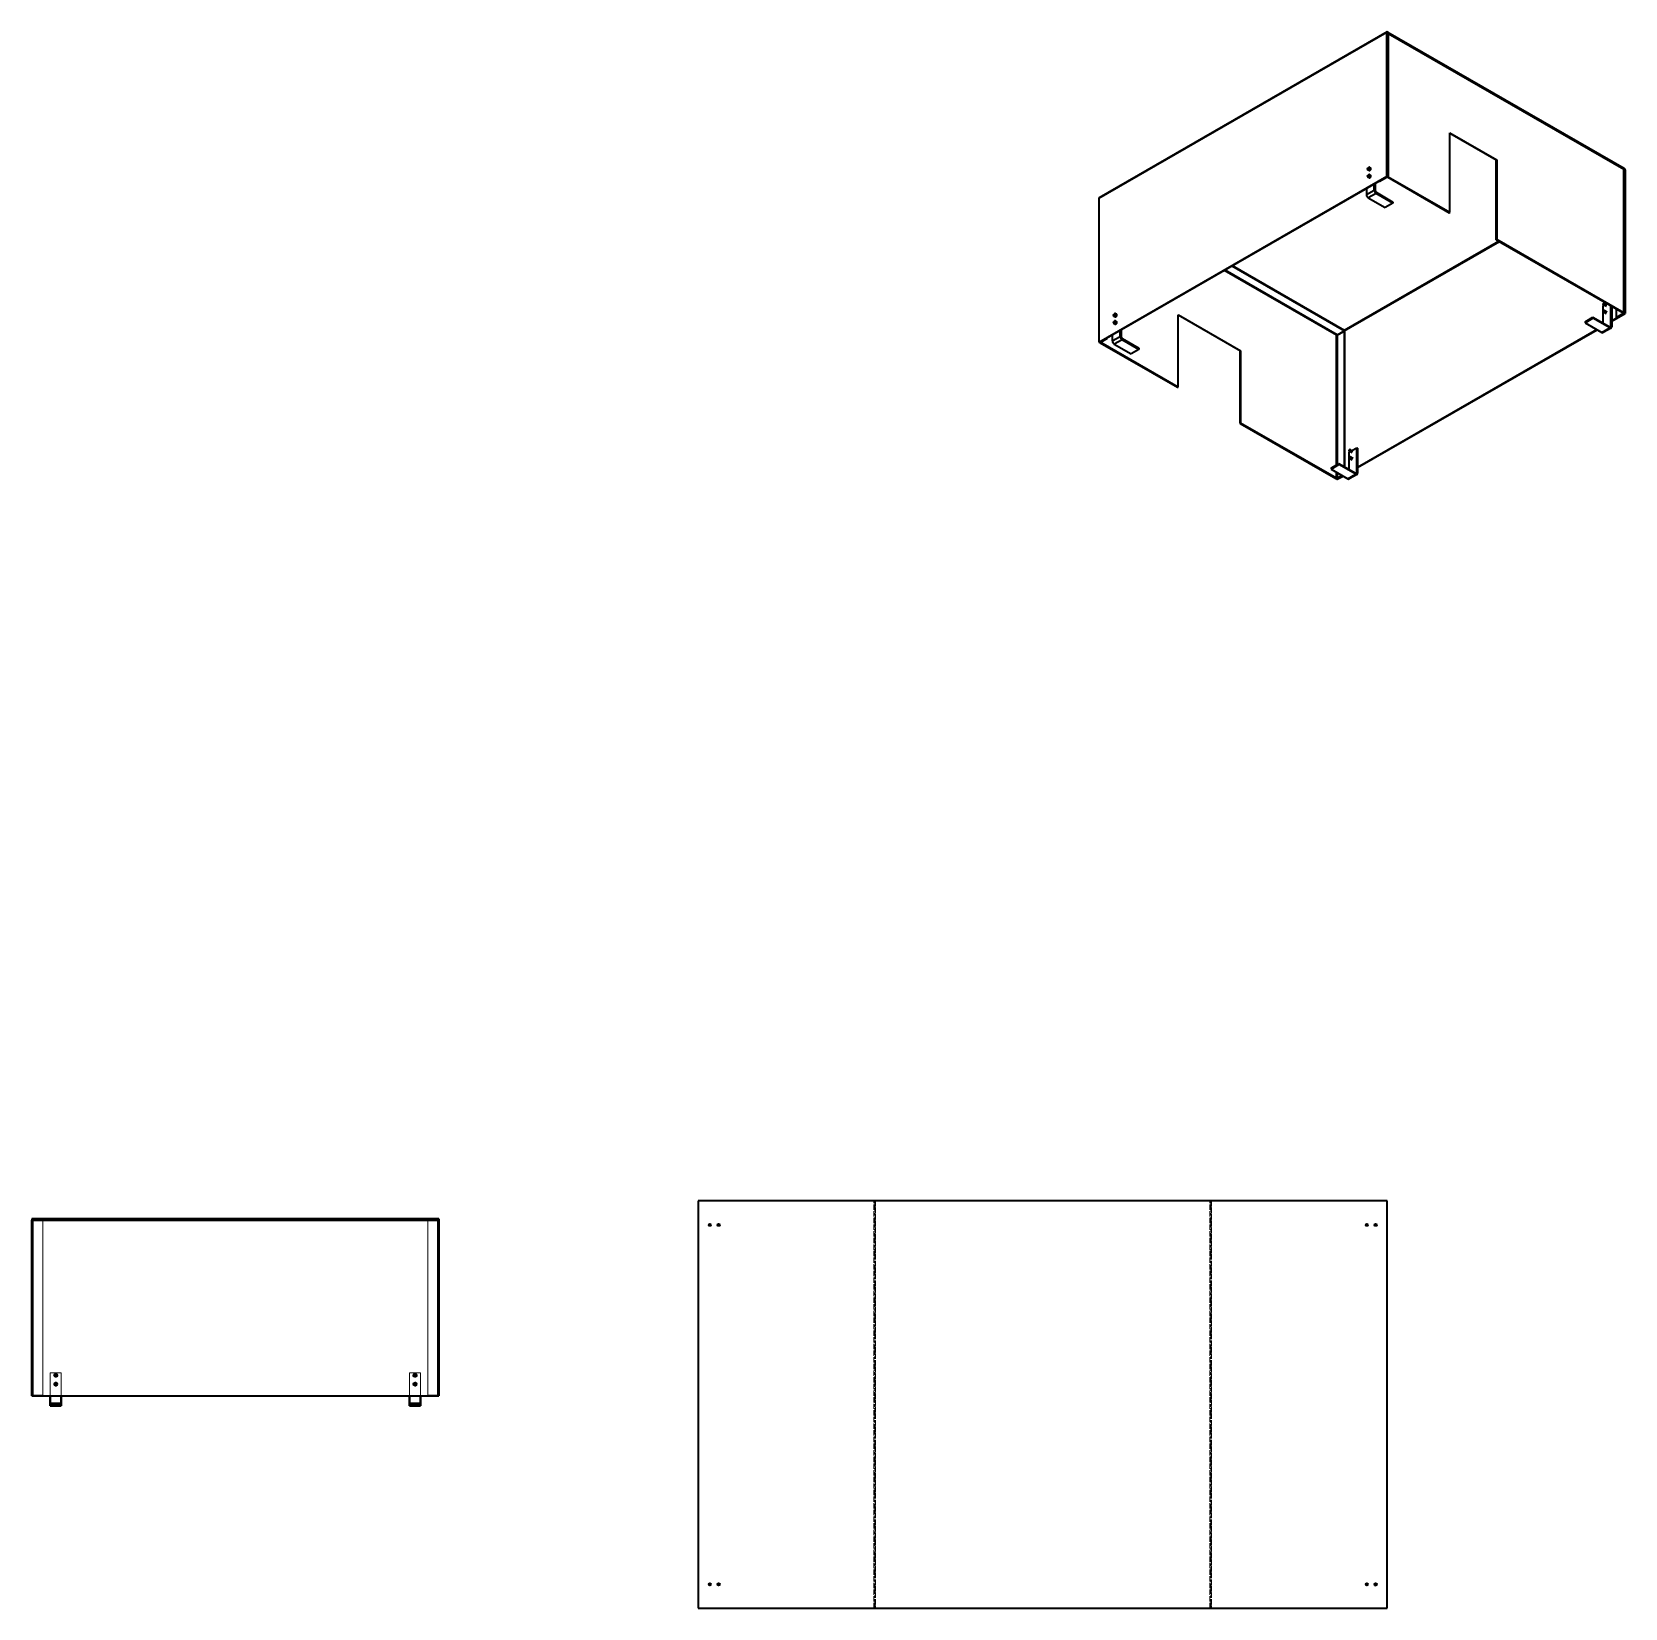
# Model space of a CAD drawing. Header units: millimetres. Extents: x 4 to 6792, y -31 to 4560.
# Drawn here: x 3191 to 6792, y 999 to 4560 of the extents above; entities that cross this region are included whole.
import ezdxf

# ---------------------------------------------------------------- set-up
doc = ezdxf.new("R2010")
doc.units = ezdxf.units.MM
doc.linetypes.add('ACAD_ISO02W100', pattern=[15, 12, -3])
doc.linetypes.add('ACAD_ISO08W100', pattern=[36, 24, -3, 6, -3])
for name, color, linetype, lineweight in [('Hidden Edges', 7, 'ACAD_ISO02W100', 35), ('Tangent Edges', 7, 'Continuous', 50), ('Visible Edges', 7, 'Continuous', 50)]:
    doc.layers.add(name, color=color, linetype=linetype, lineweight=lineweight)

msp = doc.modelspace()

# ---------------------------------------------------------------- linework, layer by layer
at = {"layer": 'Hidden Edges', "linetype": 'ACAD_ISO02W100', "lineweight": 18}
for p, q in [((5094.5, 998.7), (5094.5, 1918.7)), ((5097.9, 1918.7), (5097.9, 998.7)), ((5853.9, 998.7), (5853.9, 1918.7)), ((5857.3, 1918.7), (5857.3, 998.7)), ((3191.4, 1877.2), (4111.4, 1877.2)), ((3191.4, 1875.7), (4111.4, 1875.7)), ((4111.4, 1875.7), (3191.4, 1875.7)), ((3191.4, 1874.2), (3194.4, 1874.2)), ((3192.9, 1874.2), (3191.4, 1874.2)), ((3191.4, 1874.2), (3192.9, 1874.2)), ((3194.4, 1874.2), (3191.4, 1874.2)), ((3192.9, 1874.2), (3194.4, 1874.2)), ((3192.9, 1478.7), (3192.9, 1874.2)), ((3192.9, 1874.2), (3192.9, 1478.7)), ((3194.4, 1874.2), (3192.9, 1874.2)), ((3194.4, 1875.7), (3194.4, 1877.2)), ((3194.4, 1875.7), (3194.4, 1877.2)), ((3194.4, 1875.7), (3194.4, 1877.2)), ((3216.4, 1877.2), (3194.4, 1877.2)), ((3216.4, 1875.7), (3194.4, 1875.7)), ((3194.4, 1478.7), (3194.4, 1874.2)), ((3194.4, 1874.2), (3194.4, 1478.7)), ((3194.4, 1874.2), (3216.4, 1874.2)), ((3194.4, 1874.2), (3216.4, 1874.2)), ((3216.4, 1874.2), (3194.4, 1874.2)), ((3216.4, 1874.2), (3194.4, 1874.2)), ((3194.4, 1874.2), (3194.4, 1478.7)), ((3194.4, 1478.7), (3194.4, 1874.2)), ((3216.4, 1877.2), (3216.4, 1875.7)), ((3216.4, 1874.2), (3216.4, 1478.7)), ((3216.4, 1874.2), (3216.4, 1478.7)), ((3216.4, 1478.7), (3216.4, 1874.2)), ((3216.4, 1478.7), (3216.4, 1874.2)), ((4086.4, 1877.2), (4086.4, 1875.7)), ((4108.4, 1877.2), (4086.4, 1877.2)), ((4108.4, 1875.7), (4086.4, 1875.7)), ((4108.4, 1874.2), (4086.4, 1874.2)), ((4086.4, 1874.2), (4086.4, 1478.7)), ((4108.4, 1874.2), (4086.4, 1874.2)), ((4086.4, 1874.2), (4086.4, 1478.7)), ((4086.4, 1874.2), (4108.4, 1874.2)), ((4086.4, 1874.2), (4108.4, 1874.2)), ((4086.4, 1478.7), (4086.4, 1874.2)), ((4086.4, 1478.7), (4086.4, 1874.2)), ((4108.4, 1875.7), (4108.4, 1877.2)), ((4108.4, 1875.7), (4108.4, 1877.2)), ((4108.4, 1877.2), (4108.4, 1875.7)), ((4108.4, 1478.7), (4108.4, 1874.2)), ((4108.4, 1874.2), (4109.3, 1874.2)), ((4108.4, 1874.2), (4108.4, 1478.7)), ((4108.4, 1874.2), (4109.9, 1874.2)), ((4108.4, 1874.2), (4108.4, 1478.7)), ((4109.3, 1874.2), (4108.4, 1874.2)), ((4108.4, 1478.7), (4108.4, 1874.2)), ((4109.9, 1874.2), (4108.4, 1874.2)), ((3191.4, 1678.7), (3192.9, 1678.7)), ((3191.4, 1678.7), (3192.9, 1678.7)), ((3192.9, 1478.7), (3192.9, 1678.7)), ((3192.9, 1678.7), (3192.9, 1478.7)), ((3232.9, 1480), (3232.9, 1530.7)), ((3232.9, 1530.7), (3257.9, 1530.7)), ((3232.9, 1530.7), (3257.9, 1530.7)), ((3232.9, 1530.7), (3232.9, 1478.9)), ((3257.9, 1530.7), (3232.9, 1530.7)), ((3232.9, 1530.7), (3232.9, 1478.9)), ((3257.9, 1530.7), (3232.9, 1530.7)), ((3232.9, 1480), (3232.9, 1530.7)), ((3244.5, 1526.2), (3243.6, 1524.7)), ((3243.6, 1524.7), (3244.5, 1526.2)), ((3243.6, 1524.7), (3244.5, 1523.2)), ((3244.5, 1523.2), (3243.6, 1524.7)), ((3246.2, 1526.2), (3244.5, 1526.2)), ((3244.5, 1526.2), (3246.2, 1526.2)), ((3244.5, 1523.2), (3246.2, 1523.2)), ((3246.2, 1523.2), (3244.5, 1523.2)), ((3247.1, 1524.7), (3246.2, 1526.2)), ((3246.2, 1526.2), (3247.1, 1524.7)), ((3246.2, 1523.2), (3247.1, 1524.7)), ((3247.1, 1524.7), (3246.2, 1523.2)), ((3257.9, 1530.7), (3257.9, 1478.9)), ((3257.9, 1480), (3257.9, 1530.7)), ((3257.9, 1480), (3257.9, 1530.7)), ((3257.9, 1530.7), (3257.9, 1478.9)), ((4044.9, 1480), (4044.9, 1530.7)), ((4044.9, 1530.7), (4069.9, 1530.7)), ((4044.9, 1530.7), (4069.9, 1530.7)), ((4044.9, 1530.7), (4044.9, 1478.9)), ((4069.9, 1530.7), (4044.9, 1530.7)), ((4044.9, 1530.7), (4044.9, 1478.9)), ((4069.9, 1530.7), (4044.9, 1530.7)), ((4044.9, 1480), (4044.9, 1530.7)), ((4056.5, 1526.2), (4055.6, 1524.7)), ((4055.6, 1524.7), (4056.5, 1526.2)), ((4055.6, 1524.7), (4056.5, 1523.2)), ((4056.5, 1523.2), (4055.6, 1524.7)), ((4058.2, 1526.2), (4056.5, 1526.2)), ((4056.5, 1526.2), (4058.2, 1526.2)), ((4056.5, 1523.2), (4058.2, 1523.2)), ((4058.2, 1523.2), (4056.5, 1523.2)), ((4059.1, 1524.7), (4058.2, 1526.2)), ((4058.2, 1526.2), (4059.1, 1524.7)), ((4058.2, 1523.2), (4059.1, 1524.7)), ((4059.1, 1524.7), (4058.2, 1523.2)), ((4069.9, 1530.7), (4069.9, 1478.9)), ((4069.9, 1480), (4069.9, 1530.7)), ((4069.9, 1480), (4069.9, 1530.7)), ((4069.9, 1530.7), (4069.9, 1478.9)), ((3234.2, 1478.7), (3256.2, 1478.7)), ((3234.2, 1478.7), (3256.2, 1478.7)), ((3244.5, 1506.2), (3243.6, 1504.7)), ((3243.6, 1504.7), (3244.5, 1506.2)), ((3243.6, 1504.7), (3244.5, 1503.2)), ((3244.5, 1503.2), (3243.6, 1504.7)), ((3246.2, 1506.2), (3244.5, 1506.2)), ((3244.5, 1506.2), (3246.2, 1506.2)), ((3244.5, 1503.2), (3246.2, 1503.2)), ((3246.2, 1503.2), (3244.5, 1503.2)), ((3247.1, 1504.7), (3246.2, 1506.2)), ((3246.2, 1506.2), (3247.1, 1504.7)), ((3246.2, 1503.2), (3247.1, 1504.7)), ((3247.1, 1504.7), (3246.2, 1503.2)), ((4046.5, 1478.7), (4068.5, 1478.7)), ((4046.5, 1478.7), (4068.5, 1478.7)), ((4056.5, 1506.2), (4055.6, 1504.7)), ((4055.6, 1504.7), (4056.5, 1506.2)), ((4055.6, 1504.7), (4056.5, 1503.2)), ((4056.5, 1503.2), (4055.6, 1504.7)), ((4058.2, 1506.2), (4056.5, 1506.2)), ((4056.5, 1506.2), (4058.2, 1506.2)), ((4056.5, 1503.2), (4058.2, 1503.2)), ((4058.2, 1503.2), (4056.5, 1503.2)), ((4059.1, 1504.7), (4058.2, 1506.2)), ((4058.2, 1506.2), (4059.1, 1504.7)), ((4058.2, 1503.2), (4059.1, 1504.7)), ((4059.1, 1504.7), (4058.2, 1503.2)), ((3257.9, 1461.7), (3232.9, 1461.7)), ((3232.9, 1461.7), (3257.9, 1461.7)), ((3257.9, 1461.7), (3232.9, 1461.7)), ((3257.9, 1458.7), (3232.9, 1458.7)), ((3232.9, 1458.7), (3257.9, 1458.7)), ((3232.9, 1458.7), (3257.9, 1458.7)), ((3257.9, 1458.7), (3232.9, 1458.7)), ((4069.9, 1461.7), (4044.9, 1461.7)), ((4044.9, 1461.7), (4069.9, 1461.7)), ((4069.9, 1461.7), (4044.9, 1461.7)), ((4069.9, 1458.7), (4044.9, 1458.7)), ((4044.9, 1458.7), (4069.9, 1458.7)), ((4044.9, 1458.7), (4069.9, 1458.7)), ((4069.9, 1458.7), (4044.9, 1458.7))]:
    msp.add_line(p, q, dxfattribs=at)
at = {"layer": 'Hidden Edges', "linetype": 'ACAD_ISO08W100', "lineweight": 25}
for p, q in [((5096.2, 1918.7), (5096.2, 998.7)), ((5855.6, 1918.7), (5855.6, 998.7))]:
    msp.add_line(p, q, dxfattribs=at)
at = {"layer": 'Hidden Edges', "linetype": 'ACAD_ISO02W100', "lineweight": 18}
for centre, radius in [((3245.4, 1524.7), 3.5), ((3245.4, 1524.7), 3.5), ((3245.4, 1524.7), 3), ((3245.4, 1524.7), 2.5), ((3245.4, 1524.7), 2.5), ((3245.4, 1524.7), 2.5), ((3245.4, 1524.7), 2), ((3245.4, 1524.7), 2), ((3245.4, 1524.7), 2), ((3245.4, 1524.7), 1.62), ((3245.4, 1524.7), 1.62), ((3245.4, 1524.7), 1.62), ((3245.4, 1524.7), 1.62), ((3245.4, 1524.7), 1.5), ((3245.4, 1524.7), 1.5), ((4057.4, 1524.7), 3.5), ((4057.4, 1524.7), 3.5), ((4057.4, 1524.7), 3), ((4057.4, 1524.7), 2.5), ((4057.4, 1524.7), 2.5), ((4057.4, 1524.7), 2.5), ((4057.4, 1524.7), 2), ((4057.4, 1524.7), 2), ((4057.4, 1524.7), 2), ((4057.4, 1524.7), 1.62), ((4057.4, 1524.7), 1.62), ((4057.4, 1524.7), 1.62), ((4057.4, 1524.7), 1.62), ((4057.4, 1524.7), 1.5), ((4057.4, 1524.7), 1.5), ((3245.4, 1504.7), 3.5), ((3245.4, 1504.7), 3.5), ((3245.4, 1504.7), 3), ((3245.4, 1504.7), 2.5), ((3245.4, 1504.7), 2.5), ((3245.4, 1504.7), 2.5), ((3245.4, 1504.7), 2), ((3245.4, 1504.7), 2), ((3245.4, 1504.7), 2), ((3245.4, 1504.7), 1.62), ((3245.4, 1504.7), 1.62), ((3245.4, 1504.7), 1.62), ((3245.4, 1504.7), 1.62), ((3245.4, 1504.7), 1.5), ((3245.4, 1504.7), 1.5), ((4057.4, 1504.7), 3.5), ((4057.4, 1504.7), 3.5), ((4057.4, 1504.7), 3), ((4057.4, 1504.7), 2.5), ((4057.4, 1504.7), 2.5), ((4057.4, 1504.7), 2.5), ((4057.4, 1504.7), 2), ((4057.4, 1504.7), 2), ((4057.4, 1504.7), 2), ((4057.4, 1504.7), 1.62), ((4057.4, 1504.7), 1.62), ((4057.4, 1504.7), 1.62), ((4057.4, 1504.7), 1.62), ((4057.4, 1504.7), 1.5), ((4057.4, 1504.7), 1.5)]:
    msp.add_circle(centre, radius, dxfattribs=at)
for centre, radius, start, end in [((3194.4, 1874.2), 3, 90, 180), ((3194.4, 1874.2), 1.5, 90, 180), ((3194.4, 1874.2), 1.5, 90, 180), ((4108.4, 1874.2), 3, 75.4496, 90.112), ((4108.4, 1874.2), 1.5, 0, 90), ((4108.4, 1874.2), 1.5, 0, 90), ((3245.4, 1524.7), 2.5, 157.8899, 279.2183), ((3245.4, 1524.7), 2, 138.9631, 300.1032), ((3245.4, 1524.7), 2, 0.0782, 40.8957), ((3245.4, 1524.7), 2, 319.2385, 0.0782), ((4057.4, 1524.7), 2.5, 157.952, 279.0542), ((4057.4, 1524.7), 2, 139.1048, 299.9384), ((4057.4, 1524.7), 2, 319.098, 0.0784), ((3245.4, 1504.7), 2.5, 157.9354, 279.2104), ((3245.4, 1504.7), 2, 160.7043, 300.0751), ((3245.4, 1504.7), 2, 0.1452, 40.9531), ((3245.4, 1504.7), 2, 319.2257, 0.1452), ((4057.4, 1504.7), 2.5, 176.2065, 279.0464), ((4057.4, 1504.7), 2, 160.7759, 179.8548), ((4057.4, 1504.7), 2, 198.9577, 299.9104), ((4057.4, 1504.7), 2, 79.2511, 119.9912), ((4057.4, 1504.7), 2, 319.0851, 0.1457), ((6228.3, 1052.7), 2.5, 0.1256, 108.1222)]:
    msp.add_arc(centre, radius, start, end, dxfattribs=at)
at = {"layer": 'Tangent Edges', "linetype": 'Continuous', "lineweight": 35}
for p, q in [((6253.4, 4558.9), (5602.8, 4184.3)), ((6254, 4560.3), (5603.4, 4185.6)), ((6255.5, 4558.9), (6254.4, 4558.3)), ((6788.4, 4250.6), (6255.9, 4557.2)), ((6789, 4249.2), (6256.5, 4555.8)), ((6256.5, 4555.8), (6256.5, 4232.5)), ((6788.7, 4250.3), (6790, 4251)), ((6789, 3925.9), (6789, 4249.2)), ((6791.1, 4249.2), (6789.8, 4248.4)), ((6789.9, 3924.6), (6789.9, 4248)), ((6207.4, 4192.7), (6225.1, 4202.9)), ((6229.3, 4195.6), (6211.6, 4185.4)), ((6508.2, 4086.3), (6141.5, 3875.1)), ((6157.2, 3886.6), (6506.1, 4087.5)), ((6139.5, 3875.2), (5885.7, 4021.4)), ((5887.8, 4022.6), (6140.6, 3877)), ((6787.9, 3924), (6787.9, 3925.3)), ((6739.8, 3881.2), (6757.5, 3891.4)), ((6760.5, 3891.1), (6742.8, 3880.9)), ((6757.5, 3893.8), (6759.6, 3895.1)), ((5605.1, 3859.1), (5605.1, 3859.8)), ((5607.1, 3859.7), (5607.1, 3858.5)), ((5633.2, 3862.1), (5650.9, 3872.3)), ((5655.1, 3864.9), (5637.5, 3854.7)), ((6139.5, 3581.9), (6139.5, 3875.2)), ((6141.6, 3875.2), (6141.6, 3583.1)), ((6139.5, 3551.9), (6139.5, 3565.6)), ((6141.6, 3564.4), (6141.6, 3551.9)), ((6165.7, 3550.6), (6183.3, 3560.7)), ((6186.3, 3560.4), (6168.7, 3550.3)), ((6183.3, 3563.2), (6185.5, 3564.4))]:
    msp.add_line(p, q, dxfattribs=at).dxf.unprotected_set("ltscale", 0)
for centre, major_axis, ratio, start_param, end_param in [((6255.5, 4557.7), (-1.5, 2.6), 0.578093, 5.499721, 7.070517), ((6786.9, 4248), (3, 0), 0.575862, 0, 0.785398), ((6790, 4249.8), (1.5, -2.6), 0.578093, 0.787332, 2.358128), ((6790, 4249.8), (0.75, -1.3), 0.578093, 0.787332, 2.358128), ((6254.4, 4231.3), (-3, 0), 0.575862, 3.926991, 5.497787), ((5604.9, 4183), (-1.5, 2.6), 0.578093, 0, 0.787332), ((6229.3, 4200.5), (2.99, -5.2), 0.578093, 3.928925, 5.499721), ((6786.9, 3924.6), (3, 0), 0.575862, 5.497787, 7.068583), ((6757.5, 3896.3), (1.5, -2.6), 0.578093, 5.499721, 7.070517), ((6757.5, 3896.3), (2.99, -5.2), 0.578093, 5.499721, 7.070517), ((5655.1, 3869.8), (2.99, -5.2), 0.578093, 3.928925, 5.499721), ((6140.6, 3875.8), (1.5, 0), 0.575862, 3.926991, 5.497787), ((6139.5, 3875.2), (0.75, -1.3), 0.578093, 1.060403, 2.078372), ((6739.8, 3886.1), (2.99, -5.2), 0.578093, 5.499721, 6.283185), ((6140.6, 3552.5), (3, 0), 0.575862, 3.926991, 5.497787), ((6165.7, 3555.5), (2.99, -5.2), 0.578093, 5.499721, 6.283185), ((6183.3, 3565.6), (1.5, -2.6), 0.578093, 5.499721, 7.070517), ((6183.3, 3565.6), (2.99, -5.2), 0.578093, 5.499721, 7.070517)]:
    msp.add_ellipse(centre, major_axis=major_axis, ratio=ratio, start_param=start_param, end_param=end_param, dxfattribs=at).dxf.unprotected_set("ltscale", 0)
at = {"layer": 'Visible Edges', "linetype": 'Continuous', "lineweight": 35}
for p, q in [((6253.4, 4234.3), (6253.4, 4558.9)), ((6254.4, 4558.3), (6254.4, 4233.7)), ((6255.5, 4560.1), (6790, 4252.3)), ((6790, 4251), (6255.5, 4558.9)), ((6395.8, 4152.3), (6395.8, 4332.1)), ((6395.8, 4332.1), (6501.9, 4271)), ((6500.8, 4270.4), (6395.8, 4330.9)), ((6210.2, 4250.3), (6210.2, 4249.9)), ((6211.1, 4250.9), (6211.7, 4252.4)), ((6211.1, 4250.9), (6212.2, 4250.2)), ((6211.7, 4250), (6211.1, 4250.9)), ((6211.7, 4252.4), (6213, 4253.1)), ((6211.7, 4252.4), (6213.3, 4251.5)), ((6213, 4250.7), (6211.7, 4250)), ((6212.3, 4254), (6212.7, 4254.2)), ((6213, 4253.1), (6213.6, 4252.3)), ((6213.6, 4252.3), (6213, 4250.7)), ((6216.9, 4253), (6214.4, 4254.4)), ((6501.9, 4271), (6500.8, 4270.4)), ((6500.8, 4090.6), (6500.8, 4270.4)), ((6501.9, 4271), (6501.9, 4091.2)), ((6791.1, 3924.6), (6791.1, 4249.2)), ((5602.8, 3859.7), (6253.4, 4234.3)), ((5603.9, 3859.1), (6254.4, 4233.7)), ((6210.2, 4234), (6210.2, 4233.6)), ((6213.4, 4246.9), (6210.9, 4248.3)), ((6213.4, 4230.5), (6210.9, 4232)), ((6211.1, 4234.5), (6211.7, 4236.1)), ((6211.1, 4234.5), (6212.2, 4233.9)), ((6211.7, 4233.6), (6211.1, 4234.5)), ((6211.7, 4236.1), (6213, 4236.8)), ((6211.7, 4236.1), (6213.3, 4235.2)), ((6213, 4234.3), (6211.7, 4233.6)), ((6212.3, 4237.7), (6212.7, 4237.9)), ((6213, 4236.8), (6213.6, 4235.9)), ((6213.6, 4235.9), (6213, 4234.3)), ((6216.9, 4236.6), (6214.4, 4238)), ((6225.1, 4202.9), (6225.1, 4216.8)), ((6227.2, 4218), (6227.2, 4201.7)), ((6236.7, 4223.5), (6252.3, 4232.5)), ((6236.7, 4223.5), (6237.8, 4222.9)), ((6237.8, 4222.9), (6253.4, 4231.9)), ((6254.4, 4233.7), (6253.4, 4234.3)), ((6255.5, 4231.9), (6394.8, 4151.7)), ((6395.8, 4152.3), (6256.5, 4232.5)), ((6792.2, 4248.6), (6792.2, 3924)), ((5602.8, 4184.3), (5602.8, 3859.7)), ((6207.4, 4206.6), (6207.4, 4192.7)), ((6211.6, 4185.4), (6249.8, 4163.4)), ((6229.3, 4198), (6267.5, 4176)), ((6267.5, 4173.6), (6229.3, 4195.6)), ((6267.5, 4173.6), (6249.8, 4163.4)), ((6267.5, 4176), (6267.5, 4173.6)), ((6394.8, 4151.7), (6395.8, 4152.3)), ((6501.9, 4091.2), (6500.8, 4090.6)), ((6500.8, 4090.6), (6787.9, 3925.3)), ((6789, 3925.9), (6501.9, 4091.2)), ((5903.4, 4031.5), (6158.2, 3884.8)), ((5904.4, 4032.2), (6157.2, 3886.6)), ((6742, 3941.3), (6744.5, 3942.8)), ((6742, 3941.3), (6742, 3902.8)), ((6742.3, 3945.1), (6742.3, 3944.7)), ((6742.3, 3928.8), (6742.3, 3928.4)), ((6749.8, 3939.7), (6742.7, 3943.8)), ((6749.8, 3923.4), (6742.7, 3927.5)), ((6743.4, 3947), (6743.7, 3947.2)), ((6743.4, 3930.6), (6743.7, 3930.8)), ((6751.8, 3943.2), (6744.7, 3947.3)), ((6751.8, 3926.9), (6744.7, 3930.9)), ((6748.5, 3945.1), (6751, 3946.5)), ((6759.6, 3895.1), (6759.6, 3941.5)), ((6761.8, 3940.3), (6761.8, 3893.8)), ((6772.4, 3915.1), (6772.4, 3934.2)), ((5636, 3919.7), (5636, 3919.3)), ((5636, 3903.3), (5636, 3902.9)), ((5639.2, 3916.3), (5636.8, 3917.7)), ((5639.2, 3899.9), (5636.8, 3901.3)), ((5636.9, 3920.2), (5637.6, 3921.8)), ((5636.9, 3920.2), (5638, 3919.6)), ((5637.6, 3919.3), (5636.9, 3920.2)), ((5636.9, 3903.9), (5637.6, 3905.4)), ((5636.9, 3903.9), (5638, 3903.2)), ((5637.6, 3903), (5636.9, 3903.9)), ((5637.6, 3921.8), (5638.8, 3922.5)), ((5637.6, 3921.8), (5639.1, 3920.9)), ((5638.8, 3920), (5637.6, 3919.3)), ((5637.6, 3905.4), (5638.8, 3906.1)), ((5637.6, 3905.4), (5639.1, 3904.5)), ((5638.8, 3903.7), (5637.6, 3903)), ((5638.2, 3923.4), (5638.5, 3923.6)), ((5638.2, 3907), (5638.5, 3907.2)), ((5638.8, 3922.5), (5639.4, 3921.6)), ((5639.4, 3921.6), (5638.8, 3920)), ((5638.8, 3906.1), (5639.4, 3905.3)), ((5639.4, 3905.3), (5638.8, 3903.7)), ((5642.7, 3922.3), (5640.3, 3923.7)), ((5642.7, 3906), (5640.3, 3907.4)), ((5781.7, 3921.4), (5923.1, 3840)), ((5781.7, 3757.9), (5781.7, 3921.4)), ((5922.1, 3839.4), (5781.7, 3920.2)), ((6701.7, 3905.6), (6719.3, 3915.8)), ((6701.7, 3903.2), (6719.3, 3913.4)), ((6701.7, 3905.6), (6701.7, 3903.2)), ((6701.7, 3903.2), (6739.8, 3881.2)), ((6719.3, 3913.4), (6719.3, 3915.8)), ((6719.3, 3915.8), (6757.5, 3893.8)), ((6757.5, 3891.4), (6719.3, 3913.4)), ((6761.8, 3907.7), (6791.1, 3924.6)), ((6761.8, 3906.5), (6792.2, 3924)), ((6787.9, 3924), (6772.4, 3915.1)), ((6773.4, 3914.5), (6772.4, 3915.1)), ((6789, 3923.4), (6773.4, 3914.5)), ((6792.2, 3924), (6791.1, 3924.6)), ((5602.8, 3859.7), (5603.9, 3859.1)), ((5606, 3860.3), (5621.6, 3869.3)), ((5606, 3857.9), (5780.6, 3757.3)), ((5607.1, 3859.7), (5622.6, 3868.7)), ((5781.7, 3757.9), (5607.1, 3858.5)), ((5621.6, 3869.3), (5622.6, 3868.7)), ((5622.6, 3868.7), (5622.6, 3869.9)), ((5633.2, 3876), (5633.2, 3862.1)), ((5637.5, 3854.7), (5675.6, 3832.7)), ((5650.9, 3872.3), (5650.9, 3886.2)), ((5653, 3887.4), (5653, 3871)), ((5655.1, 3867.4), (5693.3, 3845.4)), ((5693.3, 3842.9), (5655.1, 3864.9)), ((6140.6, 3877), (6142.7, 3875.8)), ((6141.6, 3875.2), (6157.2, 3884.2)), ((6158.2, 3884.8), (6142.7, 3875.8)), ((6157.2, 3884.2), (6157.2, 3578.3)), ((6158.2, 3883.5), (6157.2, 3884.2)), ((6158.2, 3883.5), (6158.2, 3577.6)), ((6187.6, 3577.1), (6727.8, 3888.2)), ((6187.6, 3575.9), (6728.8, 3887.5)), ((5693.3, 3842.9), (5675.6, 3832.7)), ((5693.3, 3845.4), (5693.3, 3842.9)), ((5922.1, 3839.4), (5923.1, 3840)), ((5922.1, 3675.8), (5922.1, 3839.4)), ((5923.1, 3840), (5923.1, 3676.5)), ((5780.6, 3757.3), (5781.7, 3757.9)), ((5923.1, 3676.5), (5922.1, 3675.8)), ((5922.1, 3675.8), (6138.4, 3551.2)), ((6139.5, 3551.9), (5923.1, 3676.5)), ((6167.8, 3610.7), (6170.4, 3612.1)), ((6167.8, 3610.7), (6167.8, 3572.1)), ((6168.1, 3614.5), (6168.1, 3614.1)), ((6175.6, 3609.1), (6168.6, 3613.2)), ((6169.2, 3616.3), (6169.6, 3616.5)), ((6177.6, 3612.6), (6170.6, 3616.6)), ((6174.4, 3614.4), (6185.5, 3620.8)), ((6185.5, 3564.4), (6185.5, 3620.8)), ((6185.5, 3620.8), (6187.6, 3619.6)), ((6187.6, 3619.6), (6187.6, 3563.2)), ((6127.5, 3575), (6145.2, 3585.2)), ((6127.5, 3572.5), (6145.2, 3582.7)), ((6127.5, 3575), (6127.5, 3572.5)), ((6127.5, 3572.5), (6165.7, 3550.6)), ((6145.2, 3582.7), (6145.2, 3585.2)), ((6145.2, 3585.2), (6183.3, 3563.2)), ((6183.3, 3560.7), (6145.2, 3582.7)), ((6168.1, 3598.2), (6168.1, 3597.7)), ((6175.6, 3592.8), (6168.6, 3596.8)), ((6169.2, 3600), (6169.6, 3600.2)), ((6177.6, 3596.2), (6170.6, 3600.3)), ((6140.6, 3550), (6153.6, 3557.5)), ((6140.6, 3550.7), (6140.6, 3550)), ((6140.6, 3550), (6141.6, 3549.4)), ((6152.5, 3558.1), (6141.6, 3551.9)), ((6141.6, 3549.4), (6154.6, 3556.9)), ((6153.6, 3557.5), (6142.7, 3551.2))]:
    msp.add_line(p, q, dxfattribs=at).dxf.unprotected_set("ltscale", 0)
for p, q in [((6254.3, 1918.7), (4697.5, 1918.7)), ((6254.3, 1918.7), (4697.5, 1918.7)), ((4697.5, 1918.7), (4697.5, 998.7)), ((4697.5, 1918.7), (4697.5, 998.7)), ((6254.3, 998.7), (6254.3, 1918.7)), ((6254.3, 998.7), (6254.3, 1918.7)), ((3191.4, 1878.7), (3191.4, 1875.7)), ((4111.4, 1878.7), (3191.4, 1878.7)), ((3191.4, 1878.7), (4111.4, 1878.7)), ((3191.4, 1878.7), (3191.4, 1875.7)), ((3191.4, 1877.2), (3191.4, 1875.7)), ((4111.4, 1877.2), (3191.4, 1877.2)), ((3191.4, 1877.2), (3191.4, 1875.7)), ((4111.4, 1875.7), (3191.4, 1875.7)), ((3191.4, 1875.7), (4111.4, 1875.7)), ((3191.4, 1478.7), (3191.4, 1875.7)), ((3191.4, 1875.7), (3191.4, 1478.7)), ((3191.4, 1875.7), (3191.4, 1478.7)), ((3191.4, 1478.7), (3191.4, 1875.7)), ((3191.4, 1874.2), (3191.4, 1478.7)), ((3191.4, 1478.7), (3191.4, 1874.2)), ((3194.4, 1877.2), (3194.4, 1875.7)), ((3194.4, 1877.2), (3216.4, 1877.2)), ((3194.4, 1875.7), (3216.4, 1875.7)), ((3216.4, 1877.2), (3216.4, 1875.7)), ((4086.4, 1877.2), (4108.4, 1877.2)), ((4086.4, 1877.2), (4086.4, 1875.7)), ((4086.4, 1875.7), (4108.4, 1875.7)), ((4108.4, 1875.7), (4108.4, 1877.2)), ((4109.3, 1874.2), (4111.4, 1874.2)), ((4111.4, 1874.2), (4109.3, 1874.2)), ((4109.9, 1478.7), (4109.9, 1874.2)), ((4109.9, 1874.2), (4111.4, 1874.2)), ((4111.4, 1874.2), (4109.9, 1874.2)), ((4109.9, 1874.2), (4109.9, 1478.7)), ((4111.4, 1878.7), (4111.4, 1875.7)), ((4111.4, 1878.7), (4111.4, 1875.7)), ((4111.4, 1877.2), (4111.4, 1875.7)), ((4111.4, 1877.2), (4111.4, 1875.7)), ((4111.4, 1875.7), (4111.4, 1478.7)), ((4111.4, 1478.7), (4111.4, 1875.7)), ((4111.4, 1478.7), (4111.4, 1875.7)), ((4111.4, 1875.7), (4111.4, 1478.7)), ((4111.4, 1874.2), (4111.4, 1478.7)), ((4111.4, 1478.7), (4111.4, 1874.2)), ((4109.9, 1478.7), (4109.9, 1698.7)), ((4109.9, 1698.7), (4109.9, 1478.7)), ((4111.4, 1698.7), (4109.9, 1698.7)), ((4111.4, 1698.7), (4109.9, 1698.7)), ((4111.4, 1698.7), (4111.4, 1478.7)), ((4111.4, 1478.7), (4111.4, 1698.7)), ((3191.4, 1678.7), (3191.4, 1478.7)), ((3191.4, 1478.7), (3191.4, 1678.7)), ((3243.6, 1524.7), (3244.5, 1526.2)), ((3244.5, 1526.2), (3243.6, 1524.7)), ((3244.5, 1523.2), (3243.6, 1524.7)), ((3243.6, 1524.7), (3244.5, 1523.2)), ((3244.5, 1526.2), (3246.2, 1526.2)), ((3246.2, 1526.2), (3244.5, 1526.2)), ((3246.2, 1523.2), (3244.5, 1523.2)), ((3244.5, 1523.2), (3246.2, 1523.2)), ((3246.2, 1526.2), (3247.1, 1524.7)), ((3247.1, 1524.7), (3246.2, 1526.2)), ((3247.1, 1524.7), (3246.2, 1523.2)), ((3246.2, 1523.2), (3247.1, 1524.7)), ((4055.6, 1524.7), (4056.5, 1526.2)), ((4056.5, 1526.2), (4055.6, 1524.7)), ((4056.5, 1523.2), (4055.6, 1524.7)), ((4055.6, 1524.7), (4056.5, 1523.2)), ((4056.5, 1526.2), (4058.2, 1526.2)), ((4058.2, 1526.2), (4056.5, 1526.2)), ((4058.2, 1523.2), (4056.5, 1523.2)), ((4056.5, 1523.2), (4058.2, 1523.2)), ((4058.2, 1526.2), (4059.1, 1524.7)), ((4059.1, 1524.7), (4058.2, 1526.2)), ((4059.1, 1524.7), (4058.2, 1523.2)), ((4058.2, 1523.2), (4059.1, 1524.7)), ((3191.4, 1478.7), (4111.4, 1478.7)), ((3191.4, 1478.7), (4111.4, 1478.7)), ((3191.4, 1478.7), (3234.2, 1478.7)), ((3191.4, 1478.7), (3234.2, 1478.7)), ((3191.4, 1478.7), (3194.4, 1478.7)), ((3192.9, 1478.7), (3191.4, 1478.7)), ((3191.4, 1478.7), (3192.9, 1478.7)), ((3194.4, 1478.7), (3191.4, 1478.7)), ((3192.9, 1478.7), (3194.4, 1478.7)), ((3194.4, 1478.7), (3192.9, 1478.7)), ((3216.4, 1478.7), (3194.4, 1478.7)), ((3216.4, 1478.7), (3194.4, 1478.7)), ((3194.4, 1478.7), (3216.4, 1478.7)), ((3194.4, 1478.7), (3216.4, 1478.7)), ((3232.9, 1461.7), (3232.9, 1480)), ((3232.9, 1461.7), (3232.9, 1480)), ((3232.9, 1478.9), (3232.9, 1461.7)), ((3232.9, 1478.9), (3232.9, 1461.7)), ((3243.6, 1504.7), (3244.5, 1506.2)), ((3244.5, 1506.2), (3243.6, 1504.7)), ((3244.5, 1503.2), (3243.6, 1504.7)), ((3243.6, 1504.7), (3244.5, 1503.2)), ((3244.5, 1506.2), (3246.2, 1506.2)), ((3246.2, 1506.2), (3244.5, 1506.2)), ((3246.2, 1503.2), (3244.5, 1503.2)), ((3244.5, 1503.2), (3246.2, 1503.2)), ((3246.2, 1506.2), (3247.1, 1504.7)), ((3247.1, 1504.7), (3246.2, 1506.2)), ((3247.1, 1504.7), (3246.2, 1503.2)), ((3246.2, 1503.2), (3247.1, 1504.7)), ((3256.2, 1478.7), (4046.5, 1478.7)), ((3256.2, 1478.7), (4046.5, 1478.7)), ((3257.9, 1461.7), (3257.9, 1480)), ((3257.9, 1461.7), (3257.9, 1480)), ((3257.9, 1478.9), (3257.9, 1461.7)), ((3257.9, 1478.9), (3257.9, 1461.7)), ((4044.9, 1461.7), (4044.9, 1480)), ((4044.9, 1461.7), (4044.9, 1480)), ((4044.9, 1478.9), (4044.9, 1461.7)), ((4044.9, 1478.9), (4044.9, 1461.7)), ((4055.6, 1504.7), (4056.5, 1506.2)), ((4056.5, 1506.2), (4055.6, 1504.7)), ((4056.5, 1503.2), (4055.6, 1504.7)), ((4055.6, 1504.7), (4056.5, 1503.2)), ((4056.5, 1506.2), (4058.2, 1506.2)), ((4058.2, 1506.2), (4056.5, 1506.2)), ((4058.2, 1503.2), (4056.5, 1503.2)), ((4056.5, 1503.2), (4058.2, 1503.2)), ((4058.2, 1506.2), (4059.1, 1504.7)), ((4059.1, 1504.7), (4058.2, 1506.2)), ((4059.1, 1504.7), (4058.2, 1503.2)), ((4058.2, 1503.2), (4059.1, 1504.7)), ((4068.5, 1478.7), (4111.4, 1478.7)), ((4068.5, 1478.7), (4111.4, 1478.7)), ((4069.9, 1461.7), (4069.9, 1480)), ((4069.9, 1461.7), (4069.9, 1480)), ((4069.9, 1478.9), (4069.9, 1461.7)), ((4069.9, 1478.9), (4069.9, 1461.7)), ((4086.4, 1478.7), (4108.4, 1478.7)), ((4086.4, 1478.7), (4108.4, 1478.7)), ((4108.4, 1478.7), (4086.4, 1478.7)), ((4108.4, 1478.7), (4086.4, 1478.7)), ((4108.4, 1478.7), (4111.4, 1478.7)), ((4108.4, 1478.7), (4109.9, 1478.7)), ((4111.4, 1478.7), (4108.4, 1478.7)), ((4109.9, 1478.7), (4108.4, 1478.7)), ((4109.9, 1478.7), (4111.4, 1478.7)), ((4111.4, 1478.7), (4109.9, 1478.7)), ((3232.9, 1461.7), (3232.9, 1455.7)), ((3232.9, 1461.7), (3232.9, 1458.7)), ((3232.9, 1461.7), (3257.9, 1461.7)), ((3232.9, 1455.7), (3232.9, 1461.7)), ((3232.9, 1458.7), (3232.9, 1461.7)), ((3232.9, 1458.7), (3232.9, 1455.7)), ((3232.9, 1455.7), (3232.9, 1458.7)), ((3232.9, 1455.7), (3257.9, 1455.7)), ((3232.9, 1455.7), (3257.9, 1455.7)), ((3257.9, 1455.7), (3232.9, 1455.7)), ((3257.9, 1455.7), (3232.9, 1455.7)), ((3257.9, 1461.7), (3257.9, 1455.7)), ((3257.9, 1461.7), (3257.9, 1458.7)), ((3257.9, 1455.7), (3257.9, 1461.7)), ((3257.9, 1458.7), (3257.9, 1461.7)), ((3257.9, 1455.7), (3257.9, 1458.7)), ((3257.9, 1458.7), (3257.9, 1455.7)), ((4044.9, 1461.7), (4044.9, 1455.7)), ((4044.9, 1461.7), (4044.9, 1458.7)), ((4044.9, 1461.7), (4069.9, 1461.7)), ((4044.9, 1455.7), (4044.9, 1461.7)), ((4044.9, 1458.7), (4044.9, 1461.7)), ((4044.9, 1458.7), (4044.9, 1455.7)), ((4044.9, 1455.7), (4044.9, 1458.7)), ((4044.9, 1455.7), (4069.9, 1455.7)), ((4044.9, 1455.7), (4069.9, 1455.7)), ((4069.9, 1455.7), (4044.9, 1455.7)), ((4069.9, 1455.7), (4044.9, 1455.7)), ((4069.9, 1461.7), (4069.9, 1455.7)), ((4069.9, 1461.7), (4069.9, 1458.7)), ((4069.9, 1455.7), (4069.9, 1461.7)), ((4069.9, 1458.7), (4069.9, 1461.7)), ((4069.9, 1455.7), (4069.9, 1458.7)), ((4069.9, 1458.7), (4069.9, 1455.7)), ((4697.5, 998.7), (6254.3, 998.7)), ((4697.5, 998.7), (6254.3, 998.7))]:
    msp.add_line(p, q, dxfattribs=at)
at = {"layer": 'Visible Edges', "linetype": 'ACAD_ISO08W100', "lineweight": 25}
for p, q in [((5096.2, 1918.7), (5096.2, 998.7)), ((5855.6, 1918.7), (5855.6, 998.7))]:
    msp.add_line(p, q, dxfattribs=at)
at = {"layer": 'Visible Edges', "linetype": 'Continuous', "lineweight": 35}
for centre, radius in [((4723.5, 1864.7), 2.5), ((4723.5, 1864.7), 2.5), ((4743.5, 1864.7), 2.5), ((4743.5, 1864.7), 2.5), ((6208.3, 1864.7), 2.5), ((6208.3, 1864.7), 2.5), ((6228.3, 1864.7), 2.5), ((6228.3, 1864.7), 2.5), ((3245.4, 1524.7), 3.5), ((3245.4, 1524.7), 3.5), ((3245.4, 1524.7), 3), ((4057.4, 1524.7), 3.5), ((4057.4, 1524.7), 3.5), ((4057.4, 1524.7), 3), ((3245.4, 1504.7), 3.5), ((3245.4, 1504.7), 3.5), ((3245.4, 1504.7), 3), ((4057.4, 1504.7), 3.5), ((4057.4, 1504.7), 3.5), ((4057.4, 1504.7), 3), ((4723.5, 1052.7), 2.5), ((4723.5, 1052.7), 2.5), ((4743.5, 1052.7), 2.5), ((4743.5, 1052.7), 2.5), ((6208.3, 1052.7), 2.5), ((6208.3, 1052.7), 2.5), ((6228.3, 1052.7), 2.5)]:
    msp.add_circle(centre, radius, dxfattribs=at)
for centre, radius, start, end in [((3194.4, 1874.2), 3, 90, 180), ((4108.4, 1874.2), 3, 0, 90), ((4108.4, 1874.2), 3, 359.9552, 75.4496), ((3245.4, 1524.7), 2.5, 89.8749, 157.8899), ((3245.4, 1524.7), 2, 40.8957, 138.9631), ((3245.4, 1524.7), 2.5, 279.2183, 89.8749), ((3245.4, 1524.7), 2, 300.1032, 319.2385), ((4057.4, 1524.7), 2.5, 90.1251, 157.952), ((4057.4, 1524.7), 2, 0.0784, 139.1048), ((4057.4, 1524.7), 2.5, 279.0542, 90.1251), ((4057.4, 1524.7), 2, 299.9384, 319.098), ((3245.4, 1504.7), 2.5, 89.8748, 157.9354), ((3245.4, 1504.7), 2, 40.9531, 160.7043), ((3245.4, 1504.7), 2.5, 279.2104, 89.8748), ((3245.4, 1504.7), 2, 300.0751, 319.2257), ((4057.4, 1504.7), 2.5, 90.1252, 176.2065), ((4057.4, 1504.7), 2, 179.8548, 198.9577), ((4057.4, 1504.7), 2, 119.9912, 160.7759), ((4057.4, 1504.7), 2.5, 279.0464, 90.1252), ((4057.4, 1504.7), 2, 0.1457, 79.2511), ((4057.4, 1504.7), 2, 299.9104, 319.0851), ((6228.3, 1052.7), 2.5, 108.1222, 0.1256)]:
    msp.add_arc(centre, radius, start, end, dxfattribs=at)
for centre, major_axis, ratio, start_param, end_param in [((6255.5, 4557.7), (-0.75, 1.3), 0.578093, 5.499721, 7.070517), ((6254.4, 4554.6), (1.5, 2.6), 0.578093, 5.495853, 7.06665), ((6254.4, 4554.6), (-3, 0), 0.575862, 3.926991, 4.712389), ((6212.7, 4251.4), (-1.75, -3.03), 0.578093, 5.495853, 8.637446), ((6212.7, 4251.4), (1.75, 3.03), 0.578093, 5.495853, 7.070517), ((6215.2, 4249.9), (-1.75, -3.03), 0.578093, 0, 2.354261), ((6215.2, 4249.9), (1.75, 3.03), 0.578093, 5.495853, 6.283185), ((6786.9, 4248), (1.5, 2.6), 0.578093, 5.495853, 6.283185), ((6212.7, 4235), (-1.75, -3.03), 0.578093, 5.495853, 8.637446), ((6212.7, 4235), (1.75, 3.03), 0.578093, 5.495853, 7.070517), ((6215.2, 4233.6), (-1.75, -3.03), 0.578093, 0, 2.354261), ((6215.2, 4233.6), (1.75, 3.03), 0.578093, 5.495853, 6.283185), ((6254.4, 4231.3), (-1.5, 0), 0.575862, 3.926991, 5.497787), ((6211.6, 4190.3), (2.99, -5.2), 0.578093, 3.928925, 5.499721), ((6229.3, 4200.5), (1.5, -2.6), 0.578093, 3.928925, 5.499721), ((6743.7, 3945.6), (-1, -1.73), 0.578093, 5.495853, 10.21211), ((6743.7, 3929.2), (-1, -1.73), 0.578093, 5.495853, 10.21211), ((6786.9, 3924.6), (1.5, 0), 0.575862, 5.497787, 7.068583), ((5638.5, 3920.7), (-1.75, -3.03), 0.578093, 5.495853, 8.637446), ((5638.5, 3904.4), (-1.75, -3.03), 0.578093, 5.495853, 8.637446), ((5638.5, 3920.7), (1.75, 3.03), 0.578093, 5.495853, 7.070517), ((5638.5, 3904.4), (1.75, 3.03), 0.578093, 5.495853, 7.070517), ((5641, 3919.3), (-1.75, -3.03), 0.578093, 0, 2.354261), ((5641, 3902.9), (-1.75, -3.03), 0.578093, 0, 2.354261), ((5641, 3919.3), (1.75, 3.03), 0.578093, 5.495853, 6.283185), ((5641, 3902.9), (1.75, 3.03), 0.578093, 5.495853, 6.283185), ((5608.1, 3859.1), (-3, 0), 0.575862, 5.497787, 7.068583), ((5608.1, 3859.1), (-1.5, 0), 0.575862, 5.497787, 7.068583), ((5637.5, 3859.6), (2.99, -5.2), 0.578093, 3.928925, 5.499721), ((5655.1, 3869.8), (1.5, -2.6), 0.578093, 3.928925, 5.499721), ((6140.6, 3875.8), (0.75, 1.3), 0.578093, 0.783464, 2.354261), ((6169.6, 3614.9), (-1, -1.73), 0.578093, 5.495853, 10.21211), ((6169.6, 3598.6), (-1, -1.73), 0.578093, 5.495853, 10.21211), ((6140.6, 3552.5), (1.5, 0), 0.575862, 3.926991, 5.497787)]:
    msp.add_ellipse(centre, major_axis=major_axis, ratio=ratio, start_param=start_param, end_param=end_param, dxfattribs=at).dxf.unprotected_set("ltscale", 0)
for centre, major_axis in [((6212.3, 4251.6), (1.5, 2.6)), ((6212.3, 4235.2), (1.5, 2.6)), ((6743.4, 3945.8), (0.75, 1.3)), ((6743.4, 3929.4), (0.75, 1.3)), ((5638.2, 3920.9), (1.5, 2.6)), ((5638.2, 3904.6), (1.5, 2.6)), ((6169.2, 3615.1), (0.75, 1.3)), ((6169.2, 3598.8), (0.75, 1.3))]:
    msp.add_ellipse(centre, major_axis=major_axis, ratio=0.578093, dxfattribs=at).dxf.unprotected_set("ltscale", 0)

doc.saveas('drawing.dxf')
